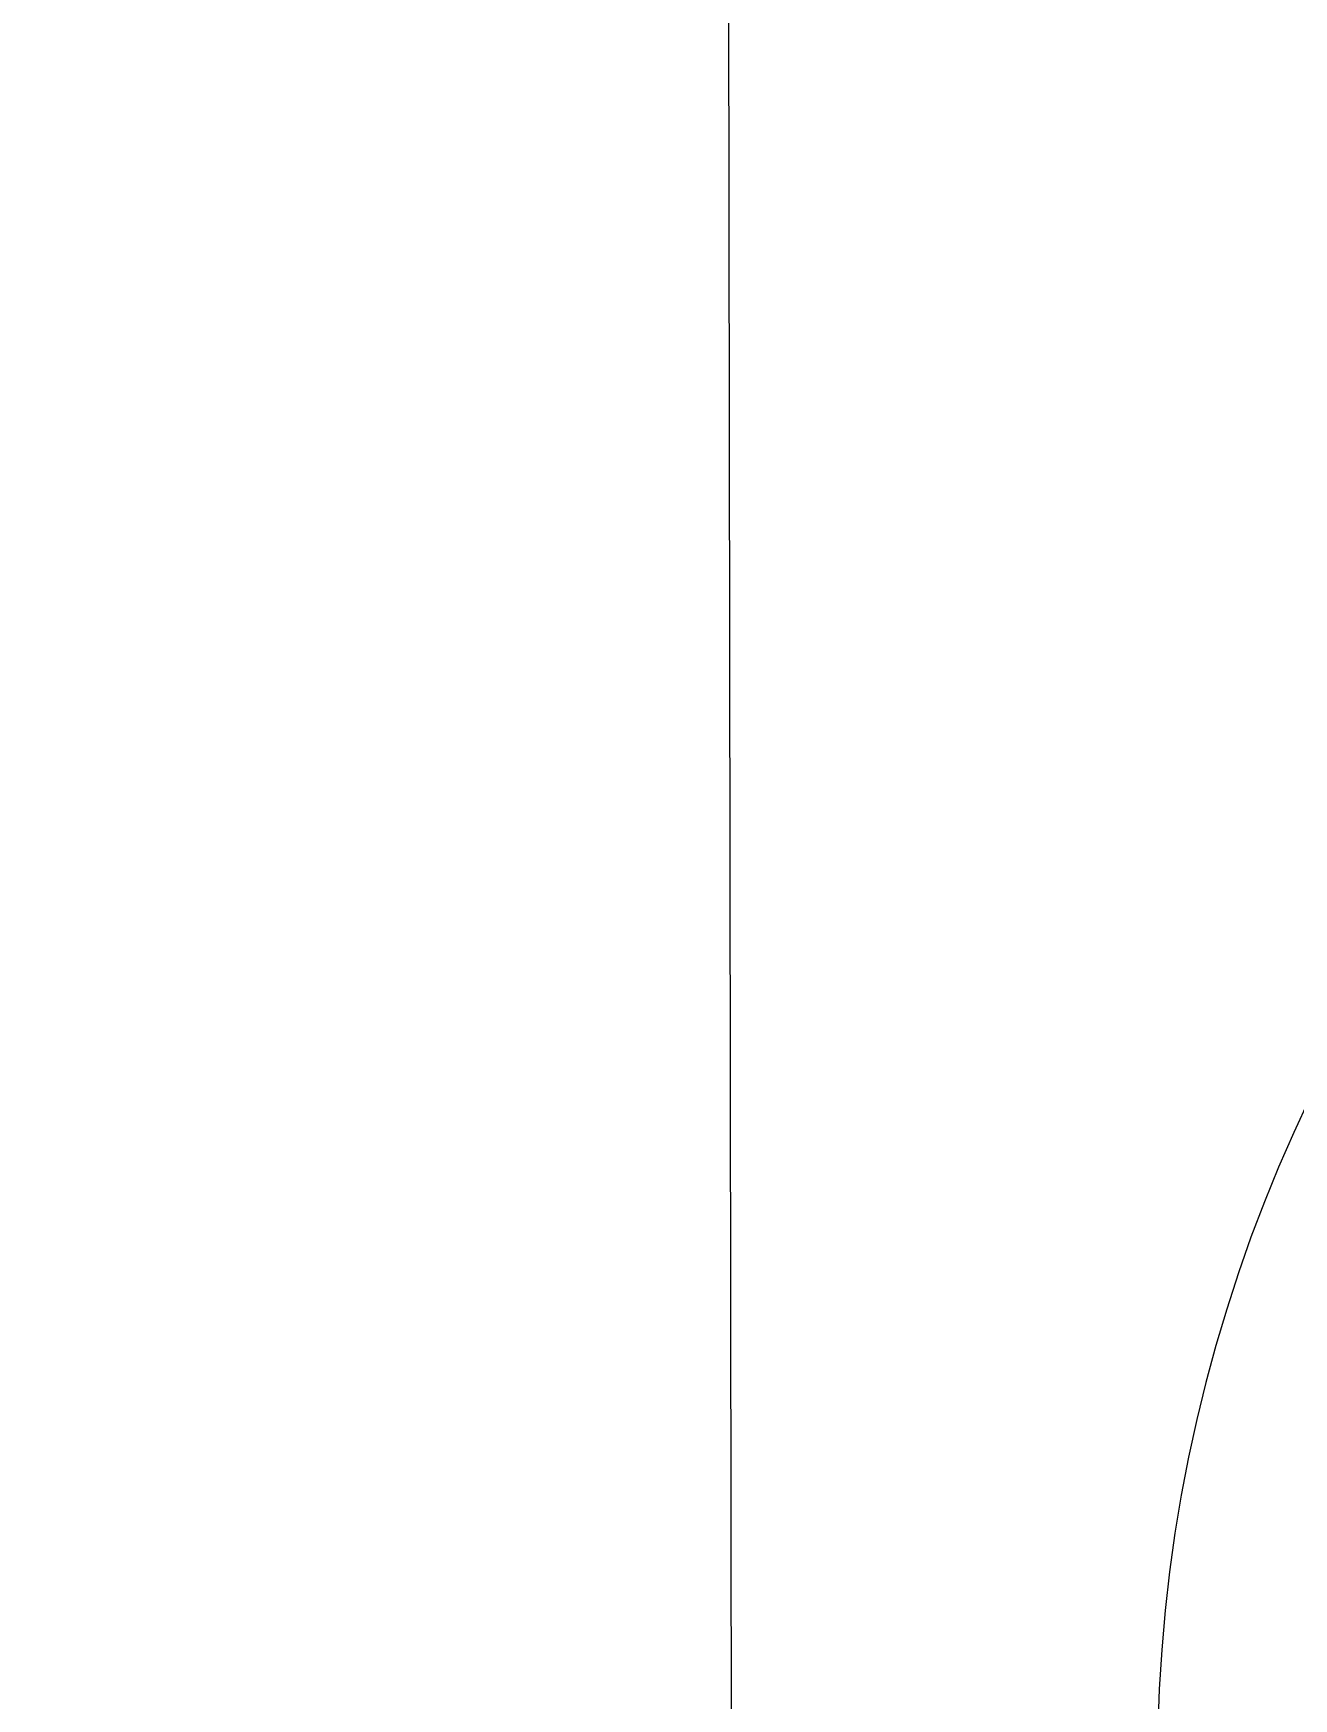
# Model space of a CAD drawing. Header units: inches. Extents: x -246178 to 57169, y -29325 to 19878.
# Drawn here: x 41482.2 to 41653.4, y -11457.3 to -11231.1 of the extents above; entities that cross this region are included whole.
import ezdxf

# ---------------------------------------------------------------- set-up
doc = ezdxf.new("R2010")
doc.units = ezdxf.units.IN
doc.header["$LTSCALE"] = 25
doc.header["$MEASUREMENT"] = 0
doc.layers.get('0').update_dxf_attribs({"color": 8})
doc.layers.add('00-Ground Floor$0$72_EGR_BASE_TEXT', color=252, linetype='Continuous', lineweight=5)
doc.layers.add('00-Ground Floor$0$LOADING', color=253, linetype='Continuous', lineweight=5)
doc.styles.add('00-Ground Floor$0$SIMPLEX', font='SIMPLEX.shx', dxfattribs={"height": 150})

# ---------------------------------------------------------------- blocks, each defined once
blk = doc.blocks.new('00-Ground Floor$0$HF10037-P')
blk.add_circle((0.21605, -0.1014), 0.21)
blk = doc.blocks.new('00-Ground Floor$0$workstation')
at = {"layer": '00-Ground Floor$0$LOADING'}
blk.add_line((2854.35, -994.87, 0), (2854.249, -1055.87, 0), dxfattribs=at)

msp = doc.modelspace()

# ---------------------------------------------------------------- block references
at = {"layer": '00-Ground Floor$0$LOADING', "rotation": 180}
for name, p, xscale, yscale, zscale in [('00-Ground Floor$0$workstation', (13034.07, -21731.53, 0), -10, 10, 10), ('00-Ground Floor$0$HF10037-P', (41628.82, -11568.24, 0), -1000, 1000, 1000)]:
    msp.add_blockref(name, p, dxfattribs=dict(at, xscale=xscale, yscale=yscale, zscale=zscale))

# ---------------------------------------------------------------- texts
at = {"layer": '00-Ground Floor$0$72_EGR_BASE_TEXT', "insert": (42613.49, -10910.19), "char_height": 150, "width": 3493.2205, "attachment_point": 2, "style": '00-Ground Floor$0$SIMPLEX'}
msp.add_mtext('PULMONARY CONSULTATION / EXAMINATION ROOM', dxfattribs=at)

doc.saveas('drawing.dxf')
